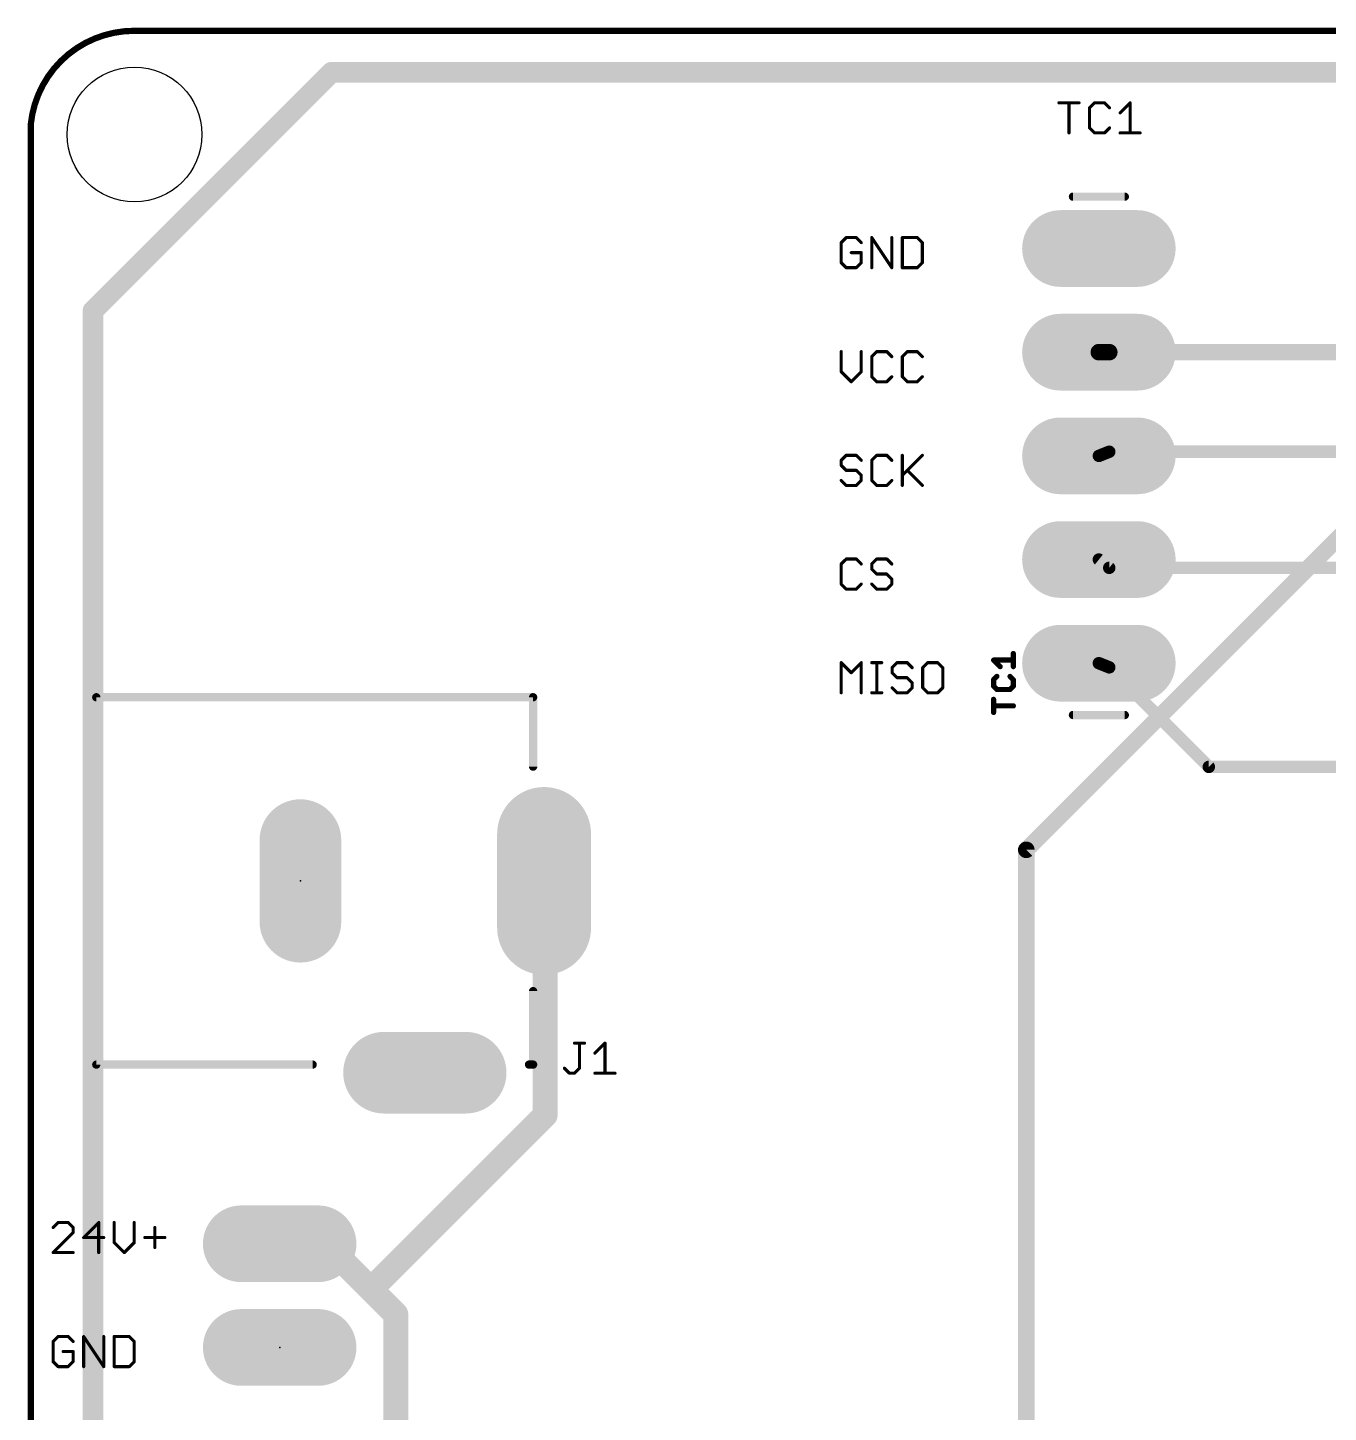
# Model space of a CAD drawing. Extents: x -0.1 to 89, y -0.1 to 64.8.
# Drawn here: x -0.08 to 31.78, y 30.92 to 64.85 of the extents above; entities that cross this region are included whole.
import ezdxf

# ---------------------------------------------------------------- set-up
doc = ezdxf.new("R2010")
doc.units = 0
for name, color, linetype in [('1', 22, 'CONTINUOUS'), ('16', 175, 'CONTINUOUS'), ('17', 82, 'CONTINUOUS'), ('20', 7, 'CONTINUOUS'), ('21', 253, 'CONTINUOUS'), ('23', 7, 'CONTINUOUS'), ('25', 253, 'CONTINUOUS')]:
    doc.layers.add(name, color=color, linetype=linetype)

# ---------------------------------------------------------------- blocks, each defined once
blk = doc.blocks.new('LONGP100')
at = {"const_width": 1}
blk.add_lwpolyline([(-0.5, 0), (0.5, 0)], dxfattribs=at)
at = {"const_width": 0.5}
for points in [[(-0.5, 0.25, 1), (-0.5, -0.25)], [(0.5, -0.25, 1), (0.5, 0.25)]]:
    blk.add_lwpolyline(points, format="xyb", dxfattribs=at)

msp = doc.modelspace()

# ---------------------------------------------------------------- linework, layer by layer
at = {"layer": '1'}
for points, const_width in [([(36.576, 56.896), (24.384, 44.704)], 0.4064), ([(26.416, 56.896), (26.162, 56.896)], 0.4064), ([(36.576, 56.896), (26.416, 56.896)], 0.4064), ([(24.384, 44.704), (24.384, 25.1968)], 0.4064), ([(12.5984, 43.8912), (12.573, 43.942)], 0.6096), ([(12.5984, 38.2016), (12.5984, 43.8912)], 0.6096), ([(8.5344, 34.1376), (12.5984, 38.2016)], 0.6096), ([(6.096, 34.9504), (6.096, 35.052)], 0.6096), ([(7.3152, 34.9504), (6.096, 34.9504)], 0.6096), ([(8.3312, 33.9344), (7.3152, 34.9504)], 0.6096), ([(8.5344, 34.1376), (8.3312, 33.9344)], 0.6096), ([(8.9408, 33.3248), (8.3312, 33.9344)], 0.6096), ([(8.9408, 19.5072), (8.9408, 33.3248)], 0.6096)]:
    msp.add_lwpolyline(points, dxfattribs=dict(at, const_width=const_width))
for points, const_width in [([(26.162, 56.9976, 1), (26.162, 56.7944)], 0.2032), ([(26.416, 56.9976, 1), (26.416, 56.7944)], 0.2032), ([(26.416, 56.7944, 1), (26.416, 56.9976)], 0.2032), ([(24.4856, 44.704, 1), (24.2824, 44.704)], 0.2032), ([(24.3122, 44.7758, 1), (24.4558, 44.6322)], 0.2032), ([(12.7093, 44.0102, 1), (12.4367, 43.8738)], 0.3048), ([(12.7508, 43.8912, 1), (12.446, 43.8912)], 0.3048), ([(12.4621, 43.823, 1), (12.7347, 43.9594)], 0.3048), ([(12.446, 38.2016, 1), (12.7508, 38.2016)], 0.3048), ([(12.7062, 38.0938, 1), (12.4906, 38.3094)], 0.3048), ([(6.2484, 35.052, 1), (5.9436, 35.052)], 0.3048), ([(6.096, 35.1028, 1), (6.096, 34.798)], 0.3048), ([(5.9436, 34.9504, 1), (6.2484, 34.9504)], 0.3048), ([(7.423, 35.0582, 1), (7.2074, 34.8426)], 0.3048), ([(7.3152, 34.798, 1), (7.3152, 35.1028)], 0.3048), ([(8.4266, 34.2454, 1), (8.6422, 34.0298)], 0.3048), ([(8.6422, 34.0298, 1), (8.4266, 34.2454)], 0.3048), ([(8.439, 34.0422, 1), (8.2234, 33.8266)], 0.3048), ([(8.2234, 34.0422, 1), (8.439, 33.8266)], 0.3048), ([(8.2234, 33.8266, 1), (8.439, 34.0422)], 0.3048), ([(9.0932, 33.3248, 1), (8.7884, 33.3248)], 0.3048), ([(8.833, 33.217, 1), (9.0486, 33.4326)], 0.3048)]:
    msp.add_lwpolyline(points, format="xyb", dxfattribs=dict(at, const_width=const_width))
at = {"layer": '16'}
for points, const_width in [([(1.524, 57.912), (7.366, 63.754)], 0.508), ([(7.366, 63.754), (80.772, 63.754)], 0.508), ([(1.524, 7.366), (1.524, 57.912)], 0.508), ([(26.416, 54.4576), (26.162, 54.356)], 0.3048), ([(42.8534, 54.4576), (26.416, 54.4576)], 0.3048), ([(26.416, 51.6128), (26.162, 51.816)], 0.3048), ([(26.416, 51.6128), (34.9504, 51.6128)], 0.3048), ([(26.416, 49.1744), (26.162, 49.276)], 0.3048), ([(28.8544, 46.736), (26.416, 49.1744)], 0.3048), ([(39.8272, 46.736), (28.8544, 46.736)], 0.3048)]:
    msp.add_lwpolyline(points, dxfattribs=dict(at, const_width=const_width))
for points, const_width in [([(7.366, 63.881, 1), (7.366, 63.627)], 0.254), ([(7.4558, 63.6642, 1), (7.2762, 63.8438)], 0.254), ([(1.651, 57.912, 1), (1.397, 57.912)], 0.254), ([(1.4342, 58.0018, 1), (1.6138, 57.8222)], 0.254), ([(26.1337, 54.4267, 1), (26.1903, 54.2853)], 0.1524), ([(26.416, 54.5338, 1), (26.416, 54.3814)], 0.1524), ([(26.4443, 54.3869, 1), (26.3877, 54.5283)], 0.1524), ([(26.2096, 51.8755, 1), (26.1144, 51.7565)], 0.1524), ([(26.416, 51.689, 1), (26.416, 51.5366)], 0.1524), ([(26.3684, 51.5533, 1), (26.4636, 51.6723)], 0.1524), ([(26.1903, 49.3467, 1), (26.1337, 49.2053)], 0.1524), ([(26.4699, 49.2283, 1), (26.3621, 49.1205)], 0.1524), ([(26.3877, 49.1037, 1), (26.4443, 49.2451)], 0.1524), ([(28.8544, 46.8122, 1), (28.8544, 46.6598)], 0.1524), ([(28.8005, 46.6821, 1), (28.9083, 46.7899)], 0.1524)]:
    msp.add_lwpolyline(points, format="xyb", dxfattribs=dict(at, const_width=const_width))
at = {"layer": '20'}
for points, const_width in [([(2.54, 64.77, 0.3853), (0, 62.484)], 0.1524), ([(2.54, 64.8081, 1), (2.54, 64.7319)], 0.0762), ([(2.5399, 64.7319, 1), (2.5401, 64.8081)], 0.0762), ([(0.0381, 62.484, 1), (-0.0381, 62.484)], 0.0762), ([(-0.0379, 62.4879, 1), (0.0379, 62.4801)], 0.0762)]:
    msp.add_lwpolyline(points, format="xyb", dxfattribs=dict(at, const_width=const_width))
at = {"layer": '20', "const_width": 0.1524}
for points in [[(2.54, 64.77), (86.614, 64.77)], [(0, 2.794), (0, 62.484)]]:
    msp.add_lwpolyline(points, dxfattribs=at)
at = {"layer": '20'}
msp.add_circle((2.54, 62.23), 1.651, dxfattribs=at)
at = {"layer": '21', "const_width": 0.2032}
for points in [[(25.527, 60.706), (26.797, 60.706)], [(1.604, 48.442), (12.304, 48.442)], [(1.604, 48.442), (1.604, 39.442)], [(12.304, 48.442), (12.304, 46.742)], [(25.527, 48.006), (26.797, 48.006)], [(12.304, 39.442), (12.304, 41.242)], [(1.604, 39.442), (6.904, 39.442)], [(12.304, 39.442), (12.204, 39.442)]]:
    msp.add_lwpolyline(points, dxfattribs=at)
at = {"layer": '21', "const_width": 0.1016}
for points in [[(25.527, 60.7568, 1), (25.527, 60.6552)], [(26.797, 60.6552, 1), (26.797, 60.7568)], [(1.604, 48.4928, 1), (1.604, 48.3912)], [(1.6548, 48.442, 1), (1.5532, 48.442)], [(12.3548, 48.442, 1), (12.2532, 48.442)], [(12.304, 48.3912, 1), (12.304, 48.4928)], [(25.527, 48.0568, 1), (25.527, 47.9552)], [(26.797, 47.9552, 1), (26.797, 48.0568)], [(12.2532, 46.742, 1), (12.3548, 46.742)], [(12.3548, 41.242, 1), (12.2532, 41.242)], [(1.604, 39.4928, 1), (1.604, 39.3912)], [(1.5532, 39.442, 1), (1.6548, 39.442)], [(6.904, 39.3912, 1), (6.904, 39.4928)], [(12.204, 39.4928, 1), (12.204, 39.3912)], [(12.2532, 39.442, 1), (12.3548, 39.442)], [(12.304, 39.3912, 1), (12.304, 39.4928)]]:
    msp.add_lwpolyline(points, format="xyb", dxfattribs=at)
at = {"layer": '23'}
for p in [(26.162, 49.276), (6.604, 43.942), (6.096, 32.512)]:
    msp.add_point(p, dxfattribs=at)
at = {"layer": '25'}
for points, const_width in [([(25.1841, 63.0053), (25.6756, 63.0053)], 0.0762), ([(25.4298, 62.2681), (25.4298, 63.0053)], 0.0762), ([(26.0554, 63.0053), (25.9325, 62.8825)], 0.0762), ([(25.9325, 62.8825), (25.9325, 62.391)], 0.0762), ([(26.3011, 63.0053), (26.0554, 63.0053)], 0.0762), ([(26.424, 62.8825), (26.3011, 63.0053)], 0.0762), ([(26.6809, 62.7596), (26.9267, 63.0053)], 0.0762), ([(26.9267, 63.0053), (26.9267, 62.2681)], 0.0762), ([(25.9325, 62.391), (26.0554, 62.2681)], 0.0762), ([(26.3011, 62.2681), (26.424, 62.391)], 0.0762), ([(26.0554, 62.2681), (26.3011, 62.2681)], 0.0762), ([(26.6809, 62.2681), (27.1724, 62.2681)], 0.0762), ([(19.973, 59.7033), (19.8501, 59.5805)], 0.0762), ([(20.2187, 59.7033), (19.973, 59.7033)], 0.0762), ([(20.3416, 59.5805), (20.2187, 59.7033)], 0.0762), ([(20.5985, 58.9661), (20.5985, 59.7033)], 0.0762), ([(20.5985, 59.7033), (21.09, 58.9661)], 0.0762), ([(21.09, 58.9661), (21.09, 59.7033)], 0.0762), ([(21.3469, 59.7033), (21.3469, 58.9661)], 0.0762), ([(21.7155, 59.7033), (21.3469, 59.7033)], 0.0762), ([(21.8384, 59.5805), (21.7155, 59.7033)], 0.0762), ([(19.8501, 59.5805), (19.8501, 59.089)], 0.0762), ([(20.3416, 59.3347), (20.0958, 59.3347)], 0.0762), ([(20.3416, 59.089), (20.3416, 59.3347)], 0.0762), ([(21.8384, 59.089), (21.8384, 59.5805)], 0.0762), ([(19.8501, 59.089), (19.973, 58.9661)], 0.0762), ([(20.2187, 58.9661), (20.3416, 59.089)], 0.0762), ([(21.7155, 58.9661), (21.8384, 59.089)], 0.0762), ([(19.973, 58.9661), (20.2187, 58.9661)], 0.0762), ([(21.3469, 58.9661), (21.7155, 58.9661)], 0.0762), ([(19.8501, 56.9093), (19.8501, 56.4178)], 0.0762), ([(20.3416, 56.4178), (20.3416, 56.9093)], 0.0762), ([(20.7214, 56.9093), (20.5985, 56.7865)], 0.0762), ([(20.5985, 56.7865), (20.5985, 56.295)], 0.0762), ([(20.9671, 56.9093), (20.7214, 56.9093)], 0.0762), ([(21.09, 56.7865), (20.9671, 56.9093)], 0.0762), ([(21.4698, 56.9093), (21.3469, 56.7865)], 0.0762), ([(21.3469, 56.7865), (21.3469, 56.295)], 0.0762), ([(21.7155, 56.9093), (21.4698, 56.9093)], 0.0762), ([(21.8384, 56.7865), (21.7155, 56.9093)], 0.0762), ([(19.8501, 56.4178), (20.0958, 56.1721)], 0.0762), ([(20.0958, 56.1721), (20.3416, 56.4178)], 0.0762), ([(20.5985, 56.295), (20.7214, 56.1721)], 0.0762), ([(20.9671, 56.1721), (21.09, 56.295)], 0.0762), ([(21.3469, 56.295), (21.4698, 56.1721)], 0.0762), ([(21.7155, 56.1721), (21.8384, 56.295)], 0.0762), ([(20.7214, 56.1721), (20.9671, 56.1721)], 0.0762), ([(21.4698, 56.1721), (21.7155, 56.1721)], 0.0762), ([(19.973, 54.3693), (19.8501, 54.2465)], 0.0762), ([(19.8501, 54.2465), (19.8501, 54.1236)], 0.0762), ([(20.2187, 54.3693), (19.973, 54.3693)], 0.0762), ([(20.3416, 54.2465), (20.2187, 54.3693)], 0.0762), ([(20.7214, 54.3693), (20.5985, 54.2465)], 0.0762), ([(20.5985, 54.2465), (20.5985, 53.755)], 0.0762), ([(20.9671, 54.3693), (20.7214, 54.3693)], 0.0762), ([(21.09, 54.2465), (20.9671, 54.3693)], 0.0762), ([(21.3469, 54.3693), (21.3469, 53.6321)], 0.0762), ([(21.3469, 53.8778), (21.8384, 54.3693)], 0.0762), ([(19.8501, 54.1236), (19.973, 54.0007)], 0.0762), ([(19.973, 54.0007), (20.2187, 54.0007)], 0.0762), ([(20.2187, 54.0007), (20.3416, 53.8778)], 0.0762), ([(21.4698, 54.0007), (21.8384, 53.6321)], 0.0762), ([(19.973, 53.6321), (19.8501, 53.755)], 0.0762), ([(20.2187, 53.6321), (19.973, 53.6321)], 0.0762), ([(20.3416, 53.755), (20.2187, 53.6321)], 0.0762), ([(20.3416, 53.8778), (20.3416, 53.755)], 0.0762), ([(20.5985, 53.755), (20.7214, 53.6321)], 0.0762), ([(20.7214, 53.6321), (20.9671, 53.6321)], 0.0762), ([(20.9671, 53.6321), (21.09, 53.755)], 0.0762), ([(19.973, 51.8293), (19.8501, 51.7065)], 0.0762), ([(19.8501, 51.7065), (19.8501, 51.215)], 0.0762), ([(20.2187, 51.8293), (19.973, 51.8293)], 0.0762), ([(20.3416, 51.7065), (20.2187, 51.8293)], 0.0762), ([(20.7214, 51.8293), (20.5985, 51.7065)], 0.0762), ([(20.5985, 51.7065), (20.5985, 51.5836)], 0.0762), ([(20.5985, 51.5836), (20.7214, 51.4607)], 0.0762), ([(20.9671, 51.8293), (20.7214, 51.8293)], 0.0762), ([(21.09, 51.7065), (20.9671, 51.8293)], 0.0762), ([(19.8501, 51.215), (19.973, 51.0921)], 0.0762), ([(20.2187, 51.0921), (20.3416, 51.215)], 0.0762), ([(20.7214, 51.0921), (20.5985, 51.215)], 0.0762), ([(20.7214, 51.4607), (20.9671, 51.4607)], 0.0762), ([(20.9671, 51.4607), (21.09, 51.3378)], 0.0762), ([(21.09, 51.215), (20.9671, 51.0921)], 0.0762), ([(21.09, 51.3378), (21.09, 51.215)], 0.0762), ([(19.973, 51.0921), (20.2187, 51.0921)], 0.0762), ([(20.9671, 51.0921), (20.7214, 51.0921)], 0.0762), ([(24.0665, 49.1921), (24.0665, 49.5141)], 0.127), ([(19.8501, 48.5521), (19.8501, 49.2893)], 0.0762), ([(19.8501, 49.2893), (20.0958, 49.0436)], 0.0762), ([(20.0958, 49.0436), (20.3416, 49.2893)], 0.0762), ([(20.3416, 49.2893), (20.3416, 48.5521)], 0.0762), ([(20.5985, 49.2893), (20.8443, 49.2893)], 0.0762), ([(20.7214, 48.5521), (20.7214, 49.2893)], 0.0762), ([(21.2203, 49.2893), (21.0975, 49.1665)], 0.0762), ([(21.0975, 49.1665), (21.0975, 49.0436)], 0.0762), ([(21.4661, 49.2893), (21.2203, 49.2893)], 0.0762), ([(21.5889, 49.1665), (21.4661, 49.2893)], 0.0762), ([(21.9687, 49.2893), (21.8459, 49.1665)], 0.0762), ([(21.8459, 49.1665), (21.8459, 48.675)], 0.0762), ([(22.2145, 49.2893), (21.9687, 49.2893)], 0.0762), ([(22.3374, 49.1665), (22.2145, 49.2893)], 0.0762), ([(22.3374, 48.675), (22.3374, 49.1665)], 0.0762), ([(23.7445, 49.1921), (23.5835, 49.3531)], 0.127), ([(23.5835, 49.3531), (24.0665, 49.3531)], 0.127), ([(21.0975, 49.0436), (21.2203, 48.9207)], 0.0762), ([(21.2203, 48.9207), (21.4661, 48.9207)], 0.0762), ([(21.4661, 48.9207), (21.5889, 48.7978)], 0.0762), ([(23.664, 48.9528), (23.5835, 48.8723)], 0.127), ([(23.5835, 48.8723), (23.5835, 48.7113)], 0.127), ([(24.0665, 48.8723), (23.986, 48.9528)], 0.127), ([(24.0665, 48.7113), (24.0665, 48.8723)], 0.127), ([(20.5985, 48.5521), (20.8443, 48.5521)], 0.0762), ([(21.2203, 48.5521), (21.0975, 48.675)], 0.0762), ([(21.4661, 48.5521), (21.2203, 48.5521)], 0.0762), ([(21.5889, 48.675), (21.4661, 48.5521)], 0.0762), ([(21.5889, 48.7978), (21.5889, 48.675)], 0.0762), ([(21.8459, 48.675), (21.9687, 48.5521)], 0.0762), ([(21.9687, 48.5521), (22.2145, 48.5521)], 0.0762), ([(22.2145, 48.5521), (22.3374, 48.675)], 0.0762), ([(23.5835, 48.7113), (23.664, 48.6308)], 0.127), ([(23.664, 48.6308), (23.986, 48.6308)], 0.127), ([(23.986, 48.6308), (24.0665, 48.7113)], 0.127), ([(23.5835, 48.0695), (23.5835, 48.3915)], 0.127), ([(24.0665, 48.2305), (23.5835, 48.2305)], 0.127), ([(13.3158, 39.9675), (13.5616, 39.9675)], 0.0762), ([(13.4387, 39.3532), (13.4387, 39.9675)], 0.0762), ([(13.8185, 39.7218), (14.0642, 39.9675)], 0.0762), ([(14.0642, 39.9675), (14.0642, 39.2303)], 0.0762), ([(13.0701, 39.3532), (13.1929, 39.2303)], 0.0762), ([(13.3158, 39.2303), (13.4387, 39.3532)], 0.0762), ([(13.1929, 39.2303), (13.3158, 39.2303)], 0.0762), ([(13.8185, 39.2303), (14.31, 39.2303)], 0.0762), ([(0.669, 35.5733), (0.5461, 35.4505)], 0.0762), ([(0.5461, 34.8361), (1.0376, 35.3276)], 0.0762), ([(0.9147, 35.5733), (0.669, 35.5733)], 0.0762), ([(1.0376, 35.4505), (0.9147, 35.5733)], 0.0762), ([(1.0376, 35.3276), (1.0376, 35.4505)], 0.0762), ([(1.6631, 35.5733), (1.2945, 35.2047)], 0.0762), ([(1.6631, 34.8361), (1.6631, 35.5733)], 0.0762), ([(2.0429, 35.5733), (2.0429, 35.0818)], 0.0762), ([(2.5344, 35.0818), (2.5344, 35.5733)], 0.0762), ([(3.0371, 35.4505), (3.0371, 34.959)], 0.0762), ([(1.2945, 35.2047), (1.786, 35.2047)], 0.0762), ([(2.0429, 35.0818), (2.2887, 34.8361)], 0.0762), ([(2.2887, 34.8361), (2.5344, 35.0818)], 0.0762), ([(2.7913, 35.2047), (3.2828, 35.2047)], 0.0762), ([(1.0376, 34.8361), (0.5461, 34.8361)], 0.0762), ([(0.669, 32.7793), (0.5461, 32.6565)], 0.0762), ([(0.5461, 32.6565), (0.5461, 32.165)], 0.0762), ([(0.9147, 32.7793), (0.669, 32.7793)], 0.0762), ([(1.0376, 32.6565), (0.9147, 32.7793)], 0.0762), ([(1.2945, 32.0421), (1.2945, 32.7793)], 0.0762), ([(1.2945, 32.7793), (1.786, 32.0421)], 0.0762), ([(1.786, 32.0421), (1.786, 32.7793)], 0.0762), ([(2.0429, 32.7793), (2.0429, 32.0421)], 0.0762), ([(2.4115, 32.7793), (2.0429, 32.7793)], 0.0762), ([(2.5344, 32.6565), (2.4115, 32.7793)], 0.0762), ([(2.5344, 32.165), (2.5344, 32.6565)], 0.0762), ([(1.0376, 32.4107), (0.7918, 32.4107)], 0.0762), ([(1.0376, 32.165), (1.0376, 32.4107)], 0.0762), ([(0.5461, 32.165), (0.669, 32.0421)], 0.0762), ([(0.669, 32.0421), (0.9147, 32.0421)], 0.0762), ([(0.9147, 32.0421), (1.0376, 32.165)], 0.0762), ([(2.0429, 32.0421), (2.4115, 32.0421)], 0.0762), ([(2.4115, 32.0421), (2.5344, 32.165)], 0.0762)]:
    msp.add_lwpolyline(points, dxfattribs=dict(at, const_width=const_width))
for points, const_width in [([(25.1841, 63.0244, 1), (25.1841, 62.9863)], 0.0381), ([(25.4489, 63.0053, 1), (25.4108, 63.0053)], 0.0381), ([(25.6756, 62.9863, 1), (25.6756, 63.0244)], 0.0381), ([(25.9516, 62.8825, 1), (25.9135, 62.8825)], 0.0381), ([(25.919, 62.8959, 1), (25.946, 62.869)], 0.0381), ([(26.0554, 63.0244, 1), (26.0554, 62.9863)], 0.0381), ([(26.0689, 62.9919, 1), (26.0419, 63.0188)], 0.0381), ([(26.3146, 63.0188, 1), (26.2877, 62.9919)], 0.0381), ([(26.3011, 62.9863, 1), (26.3011, 63.0244)], 0.0381), ([(26.4105, 62.869, 1), (26.4375, 62.8959)], 0.0381), ([(26.6675, 62.7731, 1), (26.6944, 62.7461)], 0.0381), ([(26.9457, 63.0053, 1), (26.9076, 63.0053)], 0.0381), ([(26.9401, 62.9919, 1), (26.9132, 63.0188)], 0.0381), ([(25.946, 62.4044, 1), (25.919, 62.3775)], 0.0381), ([(26.4375, 62.3775, 1), (26.4105, 62.4044)], 0.0381), ([(25.4108, 62.2681, 1), (25.4489, 62.2681)], 0.0381), ([(25.9135, 62.391, 1), (25.9516, 62.391)], 0.0381), ([(26.0554, 62.2872, 1), (26.0554, 62.2491)], 0.0381), ([(26.0419, 62.2546, 1), (26.0689, 62.2816)], 0.0381), ([(26.2877, 62.2816, 1), (26.3146, 62.2546)], 0.0381), ([(26.3011, 62.2491, 1), (26.3011, 62.2872)], 0.0381), ([(26.6809, 62.2872, 1), (26.6809, 62.2491)], 0.0381), ([(26.9076, 62.2681, 1), (26.9457, 62.2681)], 0.0381), ([(27.1724, 62.2491, 1), (27.1724, 62.2872)], 0.0381), ([(19.973, 59.7224, 1), (19.973, 59.6843)], 0.0381), ([(19.9864, 59.6899, 1), (19.9595, 59.7168)], 0.0381), ([(20.2322, 59.7168, 1), (20.2052, 59.6899)], 0.0381), ([(20.2187, 59.6843, 1), (20.2187, 59.7224)], 0.0381), ([(20.6176, 59.7033, 1), (20.5795, 59.7033)], 0.0381), ([(20.6144, 59.7139, 1), (20.5827, 59.6928)], 0.0381), ([(21.109, 59.7033, 1), (21.0709, 59.7033)], 0.0381), ([(21.3469, 59.7224, 1), (21.3469, 59.6843)], 0.0381), ([(21.366, 59.7033, 1), (21.3279, 59.7033)], 0.0381), ([(21.729, 59.7168, 1), (21.7021, 59.6899)], 0.0381), ([(21.7155, 59.6843, 1), (21.7155, 59.7224)], 0.0381), ([(19.8692, 59.5805, 1), (19.8311, 59.5805)], 0.0381), ([(19.8366, 59.5939, 1), (19.8636, 59.567)], 0.0381), ([(20.0958, 59.3538, 1), (20.0958, 59.3157)], 0.0381), ([(20.3606, 59.3347, 1), (20.3225, 59.3347)], 0.0381), ([(20.3281, 59.567, 1), (20.3551, 59.5939)], 0.0381), ([(20.3416, 59.3157, 1), (20.3416, 59.3538)], 0.0381), ([(21.8575, 59.5805, 1), (21.8194, 59.5805)], 0.0381), ([(21.8249, 59.567, 1), (21.8519, 59.5939)], 0.0381), ([(19.8636, 59.1024, 1), (19.8366, 59.0755)], 0.0381), ([(19.8311, 59.089, 1), (19.8692, 59.089)], 0.0381), ([(20.3225, 59.089, 1), (20.3606, 59.089)], 0.0381), ([(20.3551, 59.0755, 1), (20.3281, 59.1024)], 0.0381), ([(21.8194, 59.089, 1), (21.8575, 59.089)], 0.0381), ([(21.8519, 59.0755, 1), (21.8249, 59.1024)], 0.0381), ([(19.973, 58.9852, 1), (19.973, 58.9471)], 0.0381), ([(19.9595, 58.9526, 1), (19.9864, 58.9796)], 0.0381), ([(20.2052, 58.9796, 1), (20.2322, 58.9526)], 0.0381), ([(20.2187, 58.9471, 1), (20.2187, 58.9852)], 0.0381), ([(20.5795, 58.9661, 1), (20.6176, 58.9661)], 0.0381), ([(21.0709, 58.9661, 1), (21.109, 58.9661)], 0.0381), ([(21.0741, 58.9555, 1), (21.1059, 58.9767)], 0.0381), ([(21.3469, 58.9852, 1), (21.3469, 58.9471)], 0.0381), ([(21.3279, 58.9661, 1), (21.366, 58.9661)], 0.0381), ([(21.7021, 58.9796, 1), (21.729, 58.9526)], 0.0381), ([(21.7155, 58.9471, 1), (21.7155, 58.9852)], 0.0381), ([(19.8692, 56.9093, 1), (19.8311, 56.9093)], 0.0381), ([(20.3606, 56.9093, 1), (20.3225, 56.9093)], 0.0381), ([(20.6176, 56.7865, 1), (20.5795, 56.7865)], 0.0381), ([(20.585, 56.7999, 1), (20.612, 56.773)], 0.0381), ([(20.7214, 56.9284, 1), (20.7214, 56.8903)], 0.0381), ([(20.7349, 56.8959, 1), (20.7079, 56.9228)], 0.0381), ([(20.9806, 56.9228, 1), (20.9537, 56.8959)], 0.0381), ([(20.9671, 56.8903, 1), (20.9671, 56.9284)], 0.0381), ([(21.0765, 56.773, 1), (21.1035, 56.7999)], 0.0381), ([(21.366, 56.7865, 1), (21.3279, 56.7865)], 0.0381), ([(21.3335, 56.7999, 1), (21.3604, 56.773)], 0.0381), ([(21.4698, 56.9284, 1), (21.4698, 56.8903)], 0.0381), ([(21.4833, 56.8959, 1), (21.4563, 56.9228)], 0.0381), ([(21.729, 56.9228, 1), (21.7021, 56.8959)], 0.0381), ([(21.7155, 56.8903, 1), (21.7155, 56.9284)], 0.0381), ([(21.8249, 56.773, 1), (21.8519, 56.7999)], 0.0381), ([(19.8636, 56.4313, 1), (19.8366, 56.4044)], 0.0381), ([(19.8311, 56.4178, 1), (19.8692, 56.4178)], 0.0381), ([(20.3225, 56.4178, 1), (20.3606, 56.4178)], 0.0381), ([(20.3551, 56.4044, 1), (20.3281, 56.4313)], 0.0381), ([(20.612, 56.3084, 1), (20.585, 56.2815)], 0.0381), ([(20.5795, 56.295, 1), (20.6176, 56.295)], 0.0381), ([(21.1035, 56.2815, 1), (21.0765, 56.3084)], 0.0381), ([(21.3279, 56.295, 1), (21.366, 56.295)], 0.0381), ([(21.3604, 56.3084, 1), (21.3335, 56.2815)], 0.0381), ([(21.8519, 56.2815, 1), (21.8249, 56.3084)], 0.0381), ([(20.0824, 56.1856, 1), (20.1093, 56.1586)], 0.0381), ([(20.0824, 56.1586, 1), (20.1093, 56.1856)], 0.0381), ([(20.7214, 56.1912, 1), (20.7214, 56.1531)], 0.0381), ([(20.7079, 56.1586, 1), (20.7349, 56.1856)], 0.0381), ([(20.9537, 56.1856, 1), (20.9806, 56.1586)], 0.0381), ([(20.9671, 56.1531, 1), (20.9671, 56.1912)], 0.0381), ([(21.4698, 56.1912, 1), (21.4698, 56.1531)], 0.0381), ([(21.4563, 56.1586, 1), (21.4833, 56.1856)], 0.0381), ([(21.7021, 56.1856, 1), (21.729, 56.1586)], 0.0381), ([(21.7155, 56.1531, 1), (21.7155, 56.1912)], 0.0381), ([(19.8692, 54.2465, 1), (19.8311, 54.2465)], 0.0381), ([(19.8366, 54.2599, 1), (19.8636, 54.233)], 0.0381), ([(19.973, 54.3884, 1), (19.973, 54.3503)], 0.0381), ([(19.9864, 54.3559, 1), (19.9595, 54.3828)], 0.0381), ([(20.2322, 54.3828, 1), (20.2052, 54.3559)], 0.0381), ([(20.2187, 54.3503, 1), (20.2187, 54.3884)], 0.0381), ([(20.3281, 54.233, 1), (20.3551, 54.2599)], 0.0381), ([(20.6176, 54.2465, 1), (20.5795, 54.2465)], 0.0381), ([(20.585, 54.2599, 1), (20.612, 54.233)], 0.0381), ([(20.7214, 54.3884, 1), (20.7214, 54.3503)], 0.0381), ([(20.7349, 54.3559, 1), (20.7079, 54.3828)], 0.0381), ([(20.9806, 54.3828, 1), (20.9537, 54.3559)], 0.0381), ([(20.9671, 54.3503, 1), (20.9671, 54.3884)], 0.0381), ([(21.0765, 54.233, 1), (21.1035, 54.2599)], 0.0381), ([(21.366, 54.3693, 1), (21.3279, 54.3693)], 0.0381), ([(21.8519, 54.3559, 1), (21.8249, 54.3828)], 0.0381), ([(19.8636, 54.1371, 1), (19.8366, 54.1101)], 0.0381), ([(19.8311, 54.1236, 1), (19.8692, 54.1236)], 0.0381), ([(19.973, 54.0198, 1), (19.973, 53.9817)], 0.0381), ([(19.9595, 53.9872, 1), (19.9864, 54.0142)], 0.0381), ([(20.2322, 54.0142, 1), (20.2052, 53.9872)], 0.0381), ([(20.2187, 53.9817, 1), (20.2187, 54.0198)], 0.0381), ([(21.4833, 54.0142, 1), (21.4563, 53.9872)], 0.0381), ([(19.8636, 53.7684, 1), (19.8366, 53.7415)], 0.0381), ([(19.973, 53.6512, 1), (19.973, 53.6131)], 0.0381), ([(19.9595, 53.6186, 1), (19.9864, 53.6456)], 0.0381), ([(20.2052, 53.6456, 1), (20.2322, 53.6186)], 0.0381), ([(20.2187, 53.6131, 1), (20.2187, 53.6512)], 0.0381), ([(20.3606, 53.8778, 1), (20.3225, 53.8778)], 0.0381), ([(20.3225, 53.755, 1), (20.3606, 53.755)], 0.0381), ([(20.3281, 53.8644, 1), (20.3551, 53.8913)], 0.0381), ([(20.3551, 53.7415, 1), (20.3281, 53.7684)], 0.0381), ([(20.612, 53.7684, 1), (20.585, 53.7415)], 0.0381), ([(20.5795, 53.755, 1), (20.6176, 53.755)], 0.0381), ([(20.7214, 53.6512, 1), (20.7214, 53.6131)], 0.0381), ([(20.7079, 53.6186, 1), (20.7349, 53.6456)], 0.0381), ([(20.9537, 53.6456, 1), (20.9806, 53.6186)], 0.0381), ([(20.9671, 53.6131, 1), (20.9671, 53.6512)], 0.0381), ([(21.1035, 53.7415, 1), (21.0765, 53.7684)], 0.0381), ([(21.3279, 53.6321, 1), (21.366, 53.6321)], 0.0381), ([(21.3335, 53.8913, 1), (21.3604, 53.8644)], 0.0381), ([(21.8249, 53.6186, 1), (21.8519, 53.6456)], 0.0381), ([(19.8692, 51.7065, 1), (19.8311, 51.7065)], 0.0381), ([(19.8366, 51.7199, 1), (19.8636, 51.693)], 0.0381), ([(19.973, 51.8484, 1), (19.973, 51.8103)], 0.0381), ([(19.9864, 51.8159, 1), (19.9595, 51.8428)], 0.0381), ([(20.2322, 51.8428, 1), (20.2052, 51.8159)], 0.0381), ([(20.2187, 51.8103, 1), (20.2187, 51.8484)], 0.0381), ([(20.3281, 51.693, 1), (20.3551, 51.7199)], 0.0381), ([(20.6176, 51.7065, 1), (20.5795, 51.7065)], 0.0381), ([(20.585, 51.7199, 1), (20.612, 51.693)], 0.0381), ([(20.612, 51.5971, 1), (20.585, 51.5701)], 0.0381), ([(20.5795, 51.5836, 1), (20.6176, 51.5836)], 0.0381), ([(20.7214, 51.8484, 1), (20.7214, 51.8103)], 0.0381), ([(20.7349, 51.8159, 1), (20.7079, 51.8428)], 0.0381), ([(20.9806, 51.8428, 1), (20.9537, 51.8159)], 0.0381), ([(20.9671, 51.8103, 1), (20.9671, 51.8484)], 0.0381), ([(21.0765, 51.693, 1), (21.1035, 51.7199)], 0.0381), ([(19.8636, 51.2284, 1), (19.8366, 51.2015)], 0.0381), ([(19.8311, 51.215, 1), (19.8692, 51.215)], 0.0381), ([(20.3551, 51.2015, 1), (20.3281, 51.2284)], 0.0381), ([(20.612, 51.2284, 1), (20.585, 51.2015)], 0.0381), ([(20.7214, 51.4798, 1), (20.7214, 51.4417)], 0.0381), ([(20.7079, 51.4472, 1), (20.7349, 51.4742)], 0.0381), ([(20.9806, 51.4742, 1), (20.9537, 51.4472)], 0.0381), ([(20.9671, 51.4417, 1), (20.9671, 51.4798)], 0.0381), ([(21.109, 51.3378, 1), (21.0709, 51.3378)], 0.0381), ([(21.0709, 51.215, 1), (21.109, 51.215)], 0.0381), ([(21.0765, 51.3244, 1), (21.1035, 51.3513)], 0.0381), ([(21.1035, 51.2015, 1), (21.0765, 51.2284)], 0.0381), ([(19.973, 51.1112, 1), (19.973, 51.0731)], 0.0381), ([(19.9595, 51.0786, 1), (19.9864, 51.1056)], 0.0381), ([(20.2052, 51.1056, 1), (20.2322, 51.0786)], 0.0381), ([(20.2187, 51.0731, 1), (20.2187, 51.1112)], 0.0381), ([(20.7214, 51.1112, 1), (20.7214, 51.0731)], 0.0381), ([(20.7079, 51.0786, 1), (20.7349, 51.1056)], 0.0381), ([(20.9537, 51.1056, 1), (20.9806, 51.0786)], 0.0381), ([(20.9671, 51.0731, 1), (20.9671, 51.1112)], 0.0381), ([(24.0983, 49.5141, 1), (24.0348, 49.5141)], 0.0635), ([(19.8636, 49.3028, 1), (19.8366, 49.2759)], 0.0381), ([(19.8692, 49.2893, 1), (19.8311, 49.2893)], 0.0381), ([(20.3606, 49.2893, 1), (20.3225, 49.2893)], 0.0381), ([(20.3551, 49.2759, 1), (20.3281, 49.3028)], 0.0381), ([(20.5985, 49.3084, 1), (20.5985, 49.2703)], 0.0381), ([(20.7404, 49.2893, 1), (20.7023, 49.2893)], 0.0381), ([(20.8443, 49.2703, 1), (20.8443, 49.3084)], 0.0381), ([(21.1165, 49.1665, 1), (21.0784, 49.1665)], 0.0381), ([(21.084, 49.1799, 1), (21.1109, 49.153)], 0.0381), ([(21.2203, 49.3084, 1), (21.2203, 49.2703)], 0.0381), ([(21.2338, 49.2759, 1), (21.2069, 49.3028)], 0.0381), ([(21.4795, 49.3028, 1), (21.4526, 49.2759)], 0.0381), ([(21.4661, 49.2703, 1), (21.4661, 49.3084)], 0.0381), ([(21.5755, 49.153, 1), (21.6024, 49.1799)], 0.0381), ([(21.8649, 49.1665, 1), (21.8268, 49.1665)], 0.0381), ([(21.8324, 49.1799, 1), (21.8593, 49.153)], 0.0381), ([(21.9687, 49.3084, 1), (21.9687, 49.2703)], 0.0381), ([(21.9822, 49.2759, 1), (21.9553, 49.3028)], 0.0381), ([(22.228, 49.3028, 1), (22.201, 49.2759)], 0.0381), ([(22.2145, 49.2703, 1), (22.2145, 49.3084)], 0.0381), ([(22.3564, 49.1665, 1), (22.3183, 49.1665)], 0.0381), ([(22.3239, 49.153, 1), (22.3508, 49.1799)], 0.0381), ([(23.5835, 49.3849, 1), (23.5835, 49.3214)], 0.0635), ([(23.6059, 49.3756, 1), (23.561, 49.3307)], 0.0635), ([(23.722, 49.1697, 1), (23.7669, 49.2146)], 0.0635), ([(24.0348, 49.1921, 1), (24.0983, 49.1921)], 0.0635), ([(24.0665, 49.3214, 1), (24.0665, 49.3849)], 0.0635), ([(20.0824, 49.0571, 1), (20.1093, 49.0301)], 0.0381), ([(20.0824, 49.0301, 1), (20.1093, 49.0571)], 0.0381), ([(21.1109, 49.0571, 1), (21.084, 49.0301)], 0.0381), ([(21.0784, 49.0436, 1), (21.1165, 49.0436)], 0.0381), ([(21.2203, 48.9398, 1), (21.2203, 48.9017)], 0.0381), ([(21.2069, 48.9072, 1), (21.2338, 48.9342)], 0.0381), ([(21.4795, 48.9342, 1), (21.4526, 48.9072)], 0.0381), ([(21.4661, 48.9017, 1), (21.4661, 48.9398)], 0.0381), ([(23.6152, 48.8723, 1), (23.5517, 48.8723)], 0.0635), ([(23.561, 48.8948, 1), (23.6059, 48.8499)], 0.0635), ([(23.6864, 48.9304, 1), (23.6415, 48.9753)], 0.0635), ([(24.0085, 48.9753, 1), (23.9635, 48.9304)], 0.0635), ([(24.0983, 48.8723, 1), (24.0348, 48.8723)], 0.0635), ([(24.044, 48.8499, 1), (24.089, 48.8948)], 0.0635), ([(19.8311, 48.5521, 1), (19.8692, 48.5521)], 0.0381), ([(20.3225, 48.5521, 1), (20.3606, 48.5521)], 0.0381), ([(20.5985, 48.5712, 1), (20.5985, 48.5331)], 0.0381), ([(20.7023, 48.5521, 1), (20.7404, 48.5521)], 0.0381), ([(20.8443, 48.5331, 1), (20.8443, 48.5712)], 0.0381), ([(21.1109, 48.6884, 1), (21.084, 48.6615)], 0.0381), ([(21.2203, 48.5712, 1), (21.2203, 48.5331)], 0.0381), ([(21.2069, 48.5386, 1), (21.2338, 48.5656)], 0.0381), ([(21.4526, 48.5656, 1), (21.4795, 48.5386)], 0.0381), ([(21.4661, 48.5331, 1), (21.4661, 48.5712)], 0.0381), ([(21.608, 48.7978, 1), (21.5699, 48.7978)], 0.0381), ([(21.5699, 48.675, 1), (21.608, 48.675)], 0.0381), ([(21.5755, 48.7844, 1), (21.6024, 48.8113)], 0.0381), ([(21.6024, 48.6615, 1), (21.5755, 48.6884)], 0.0381), ([(21.8268, 48.675, 1), (21.8649, 48.675)], 0.0381), ([(21.8593, 48.6884, 1), (21.8324, 48.6615)], 0.0381), ([(21.9687, 48.5712, 1), (21.9687, 48.5331)], 0.0381), ([(21.9553, 48.5386, 1), (21.9822, 48.5656)], 0.0381), ([(22.201, 48.5656, 1), (22.228, 48.5386)], 0.0381), ([(22.2145, 48.5331, 1), (22.2145, 48.5712)], 0.0381), ([(22.3183, 48.675, 1), (22.3564, 48.675)], 0.0381), ([(22.3508, 48.6615, 1), (22.3239, 48.6884)], 0.0381), ([(23.5517, 48.7113, 1), (23.6152, 48.7113)], 0.0635), ([(23.6059, 48.7338, 1), (23.561, 48.6889)], 0.0635), ([(23.664, 48.6626, 1), (23.664, 48.5991)], 0.0635), ([(23.6415, 48.6084, 1), (23.6864, 48.6533)], 0.0635), ([(23.9635, 48.6533, 1), (24.0085, 48.6084)], 0.0635), ([(23.986, 48.5991, 1), (23.986, 48.6626)], 0.0635), ([(24.0348, 48.7113, 1), (24.0983, 48.7113)], 0.0635), ([(24.089, 48.6889, 1), (24.044, 48.7338)], 0.0635), ([(23.6152, 48.3915, 1), (23.5517, 48.3915)], 0.0635), ([(23.5835, 48.2623, 1), (23.5835, 48.1988)], 0.0635), ([(24.0665, 48.1988, 1), (24.0665, 48.2623)], 0.0635), ([(23.5517, 48.0695, 1), (23.6152, 48.0695)], 0.0635), ([(13.3158, 39.9866, 1), (13.3158, 39.9485)], 0.0381), ([(13.4577, 39.9675, 1), (13.4196, 39.9675)], 0.0381), ([(13.5616, 39.9485, 1), (13.5616, 39.9866)], 0.0381), ([(13.805, 39.7353, 1), (13.832, 39.7083)], 0.0381), ([(14.0833, 39.9675, 1), (14.0452, 39.9675)], 0.0381), ([(14.0777, 39.9541, 1), (14.0508, 39.981)], 0.0381), ([(13.0835, 39.3666, 1), (13.0566, 39.3397)], 0.0381), ([(13.4196, 39.3532, 1), (13.4577, 39.3532)], 0.0381), ([(13.4522, 39.3397, 1), (13.4252, 39.3666)], 0.0381), ([(13.1929, 39.2493, 1), (13.1929, 39.2112)], 0.0381), ([(13.1795, 39.2168, 1), (13.2064, 39.2438)], 0.0381), ([(13.3023, 39.2438, 1), (13.3293, 39.2168)], 0.0381), ([(13.3158, 39.2112, 1), (13.3158, 39.2493)], 0.0381), ([(13.8185, 39.2493, 1), (13.8185, 39.2112)], 0.0381), ([(14.0452, 39.2303, 1), (14.0833, 39.2303)], 0.0381), ([(14.31, 39.2112, 1), (14.31, 39.2493)], 0.0381), ([(0.5326, 35.4639, 1), (0.5596, 35.437)], 0.0381), ([(0.669, 35.5924, 1), (0.669, 35.5543)], 0.0381), ([(0.6824, 35.5599, 1), (0.6555, 35.5868)], 0.0381), ([(0.9282, 35.5868, 1), (0.9012, 35.5599)], 0.0381), ([(0.9147, 35.5543, 1), (0.9147, 35.5924)], 0.0381), ([(1.0566, 35.4505, 1), (1.0185, 35.4505)], 0.0381), ([(1.0185, 35.3276, 1), (1.0566, 35.3276)], 0.0381), ([(1.0511, 35.3141, 1), (1.0241, 35.3411)], 0.0381), ([(1.0241, 35.437, 1), (1.0511, 35.4639)], 0.0381), ([(1.6822, 35.5733, 1), (1.6441, 35.5733)], 0.0381), ([(1.6766, 35.5599, 1), (1.6497, 35.5868)], 0.0381), ([(2.062, 35.5733, 1), (2.0239, 35.5733)], 0.0381), ([(2.5535, 35.5733, 1), (2.5154, 35.5733)], 0.0381), ([(3.0561, 35.4505, 1), (3.018, 35.4505)], 0.0381), ([(1.2945, 35.2238, 1), (1.2945, 35.1857)], 0.0381), ([(1.281, 35.2182, 1), (1.308, 35.1912)], 0.0381), ([(1.786, 35.1857, 1), (1.786, 35.2238)], 0.0381), ([(2.0239, 35.0818, 1), (2.062, 35.0818)], 0.0381), ([(2.0564, 35.0953, 1), (2.0295, 35.0684)], 0.0381), ([(2.5154, 35.0818, 1), (2.5535, 35.0818)], 0.0381), ([(2.5479, 35.0684, 1), (2.5209, 35.0953)], 0.0381), ([(2.7913, 35.2238, 1), (2.7913, 35.1857)], 0.0381), ([(3.018, 34.959, 1), (3.0561, 34.959)], 0.0381), ([(3.2828, 35.1857, 1), (3.2828, 35.2238)], 0.0381), ([(0.5461, 34.8552, 1), (0.5461, 34.8171)], 0.0381), ([(0.5326, 34.8496, 1), (0.5596, 34.8226)], 0.0381), ([(1.0376, 34.8171, 1), (1.0376, 34.8552)], 0.0381), ([(1.6441, 34.8361, 1), (1.6822, 34.8361)], 0.0381), ([(2.2752, 34.8496, 1), (2.3021, 34.8226)], 0.0381), ([(2.2752, 34.8226, 1), (2.3021, 34.8496)], 0.0381), ([(0.5326, 32.6699, 1), (0.5596, 32.643)], 0.0381), ([(0.5652, 32.6565, 1), (0.5271, 32.6565)], 0.0381), ([(0.669, 32.7984, 1), (0.669, 32.7603)], 0.0381), ([(0.6824, 32.7659, 1), (0.6555, 32.7928)], 0.0381), ([(0.9282, 32.7928, 1), (0.9012, 32.7659)], 0.0381), ([(0.9147, 32.7603, 1), (0.9147, 32.7984)], 0.0381), ([(1.0241, 32.643, 1), (1.0511, 32.6699)], 0.0381), ([(1.3136, 32.7793, 1), (1.2755, 32.7793)], 0.0381), ([(1.3104, 32.7899, 1), (1.2787, 32.7688)], 0.0381), ([(1.8051, 32.7793, 1), (1.767, 32.7793)], 0.0381), ([(2.0429, 32.7984, 1), (2.0429, 32.7603)], 0.0381), ([(2.062, 32.7793, 1), (2.0239, 32.7793)], 0.0381), ([(2.425, 32.7928, 1), (2.3981, 32.7659)], 0.0381), ([(2.4115, 32.7603, 1), (2.4115, 32.7984)], 0.0381), ([(2.5535, 32.6565, 1), (2.5154, 32.6565)], 0.0381), ([(2.5209, 32.643, 1), (2.5479, 32.6699)], 0.0381), ([(0.7918, 32.4298, 1), (0.7918, 32.3917)], 0.0381), ([(1.0566, 32.4107, 1), (1.0185, 32.4107)], 0.0381), ([(1.0376, 32.3917, 1), (1.0376, 32.4298)], 0.0381), ([(0.5596, 32.1784, 1), (0.5326, 32.1515)], 0.0381), ([(0.5271, 32.165, 1), (0.5652, 32.165)], 0.0381), ([(0.669, 32.0612, 1), (0.669, 32.0231)], 0.0381), ([(0.6555, 32.0286, 1), (0.6824, 32.0556)], 0.0381), ([(0.9012, 32.0556, 1), (0.9282, 32.0286)], 0.0381), ([(0.9147, 32.0231, 1), (0.9147, 32.0612)], 0.0381), ([(1.0185, 32.165, 1), (1.0566, 32.165)], 0.0381), ([(1.0511, 32.1515, 1), (1.0241, 32.1784)], 0.0381), ([(1.2755, 32.0421, 1), (1.3136, 32.0421)], 0.0381), ([(1.767, 32.0421, 1), (1.8051, 32.0421)], 0.0381), ([(1.7701, 32.0315, 1), (1.8019, 32.0527)], 0.0381), ([(2.0429, 32.0612, 1), (2.0429, 32.0231)], 0.0381), ([(2.0239, 32.0421, 1), (2.062, 32.0421)], 0.0381), ([(2.3981, 32.0556, 1), (2.425, 32.0286)], 0.0381), ([(2.4115, 32.0231, 1), (2.4115, 32.0612)], 0.0381), ([(2.5154, 32.165, 1), (2.5535, 32.165)], 0.0381), ([(2.5479, 32.1515, 1), (2.5209, 32.1784)], 0.0381)]:
    msp.add_lwpolyline(points, format="xyb", dxfattribs=dict(at, const_width=const_width))

# ---------------------------------------------------------------- block references
at = {"layer": '17'}
for p, xscale, yscale, rotation in [((26.162, 59.436), 1.8796, 1.8796, 180), ((26.162, 59.436), 1.8796, 1.8796, 180), ((26.162, 56.896), 1.8796, 1.8796, 180), ((26.162, 56.896), 1.8796, 1.8796, 180), ((26.162, 54.356), 1.8796, 1.8796, 180), ((26.162, 54.356), 1.8796, 1.8796, 180), ((26.162, 51.816), 1.8796, 1.8796, 180), ((26.162, 51.816), 1.8796, 1.8796, 180), ((26.162, 49.276), 1.8796, 1.8796, 180), ((26.162, 49.276), 1.8796, 1.8796, 180), ((12.573, 43.942), 2.3, 2.3, 270), ((12.573, 43.942), 2.3, 2.3, 270), ((6.604, 43.942), 2, 2, 270), ((6.604, 43.942), 2, 2, 270), ((6.096, 35.052), 1.8796, 1.8796, 180), ((6.096, 35.052), 1.8796, 1.8796, 180), ((6.096, 32.512), 1.8796, 1.8796, 180), ((6.096, 32.512), 1.8796, 1.8796, 180)]:
    msp.add_blockref('LONGP100', p, dxfattribs=dict(at, xscale=xscale, yscale=yscale, rotation=rotation))
at = {"layer": '17', "xscale": 2, "yscale": 2}
msp.add_blockref('LONGP100', (9.652, 39.243), dxfattribs=at)
msp.add_blockref('LONGP100', (9.652, 39.243), dxfattribs=at)

doc.saveas('drawing.dxf')
